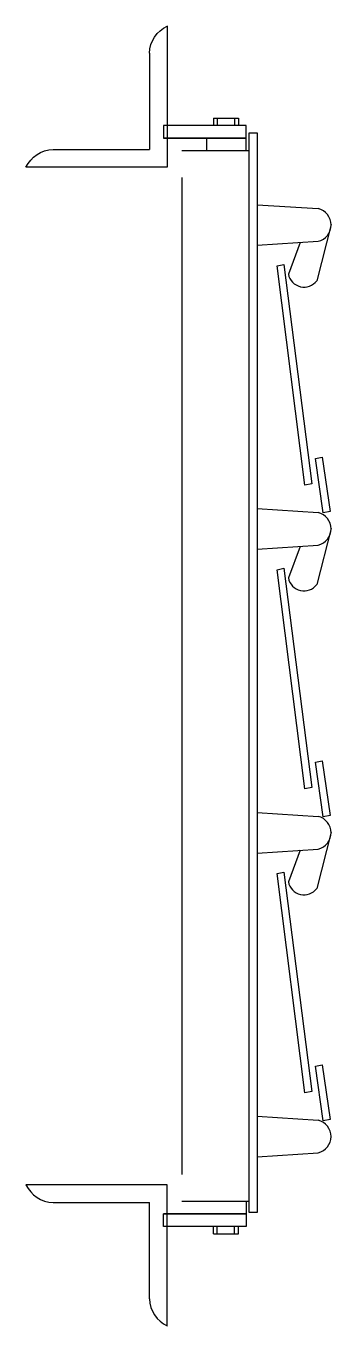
# Model space of a CAD drawing. Header units: metres. Extents: x 61654 to 62082, y 11060 to 12886.
import ezdxf

# ---------------------------------------------------------------- set-up
doc = ezdxf.new("R2010")
doc.units = ezdxf.units.M
doc.layers.add('PUB_TITLE', color=4, linetype='Continuous')

# ---------------------------------------------------------------- blocks, each defined once
blk = doc.blocks.new('YM')
at = {"layer": 'PUB_TITLE', "linetype": 'CONTINUOUS'}
blk.add_line((-361.99, -78.85), (-91.23, -78.85), dxfattribs=at)
for points in [[(-41.23, -425.58), (-41.23, -28.85), (-437.95, -28.85)], [(-91.23, -349.62), (-91.23, -78.85)]]:
    blk.add_lwpolyline(points, dxfattribs=at)
for centre, start, end in [((-359.15, 8.15), 205.16, 268.13), ((-4.22, -346.78), 181.87, 244.84)]:
    blk.add_arc(centre, 87.05, start, end, dxfattribs=at)

msp = doc.modelspace()

# ---------------------------------------------------------------- linework, layer by layer
at = {"layer": 'PUB_TITLE'}
for p, q in [((61917.33, 12756.14), (61917.33, 12746.23)), ((61917.33, 12756.14), (61952.36, 12756.14)), ((61922.7, 12756.14), (61922.7, 12746.23)), ((61946.98, 12756.14), (61946.98, 12746.23)), ((61952.36, 12756.14), (61952.36, 12746.23)), ((61963.39, 12728.31), (61846.86, 12728.31)), ((61907.58, 12728.31), (61907.58, 12710.39)), ((61963.39, 12710.39), (61963.39, 12728.31)), ((61967.59, 12710.39), (61872.88, 12710.39)), ((61872.88, 12673), (61872.88, 11273)), ((61978.48, 12634.87), (62064.56, 12629.29)), ((62082.4, 12607.06), (62062.44, 12528.14)), ((61978.48, 12577.84), (62064.56, 12583.41)), ((62038.98, 12581.75), (62022.55, 12537.38)), ((61978.48, 12208.16), (62064.56, 12202.59)), ((62082.4, 12180.36), (62062.44, 12101.44)), ((61978.48, 12151.14), (62064.56, 12156.71)), ((62038.98, 12155.05), (62022.55, 12110.68)), ((61978.48, 11781.46), (62064.56, 11775.89)), ((62082.4, 11753.65), (62062.44, 11674.73)), ((61978.48, 11724.43), (62064.56, 11730)), ((62038.98, 11728.35), (62022.55, 11683.97)), ((61978.48, 11354.75), (62064.56, 11349.18)), ((61978.48, 11297.73), (62064.56, 11303.3)), ((61872.88, 11235.6), (61967.59, 11235.6)), ((61963.39, 11235.6), (61963.39, 11217.69)), ((61963.39, 11217.69), (61846.86, 11217.69)), ((61917.33, 11189.86), (61917.33, 11199.77)), ((61922.7, 11189.86), (61922.7, 11199.77)), ((61946.98, 11189.86), (61946.98, 11199.77)), ((61952.36, 11189.86), (61952.36, 11199.77)), ((61917.33, 11189.86), (61952.36, 11189.86))]:
    msp.add_line(p, q, dxfattribs=at)
for points in [[(61846.86, 12728.31), (61963.39, 12728.31), (61963.39, 12746.23), (61846.86, 12746.23)], [(61967.59, 12735.58), (61978.48, 12735.58), (61978.48, 11219.78), (61967.59, 11219.78)], [(62006.8, 12549.02), (62016.29, 12550.92), (62055.32, 12242.97), (62045.84, 12241.08)], [(62060.68, 12278.59), (62070.17, 12280.48), (62081.04, 12203.82), (62071.56, 12201.92)], [(62006.8, 12122.32), (62016.29, 12124.21), (62055.32, 11816.27), (62045.84, 11814.37)], [(62060.68, 11851.88), (62070.17, 11853.78), (62081.04, 11777.11), (62071.56, 11775.22)], [(62006.8, 11695.61), (62016.29, 11697.51), (62055.32, 11389.56), (62045.84, 11387.67)], [(62060.68, 11425.18), (62070.17, 11427.07), (62081.04, 11350.41), (62071.56, 11348.51)], [(61846.86, 11217.69), (61963.39, 11217.69), (61963.39, 11199.77), (61846.86, 11199.77)]]:
    msp.add_lwpolyline(points, close=True, dxfattribs=at)
for centre, radius, start, end in [((62058.74, 12606.35), 23.67, 284.24, 75.76), ((62044.52, 12541.51), 22.36, 190.65, 323.27), ((62058.74, 12179.65), 23.67, 284.24, 75.76), ((62044.52, 12114.81), 22.36, 190.65, 323.27), ((62058.74, 11752.94), 23.67, 284.24, 75.76), ((62044.52, 11688.1), 22.36, 190.65, 323.27), ((62058.74, 11326.24), 23.67, 284.24, 75.76)]:
    msp.add_arc(centre, radius, start, end, dxfattribs=at)

# ---------------------------------------------------------------- block references
at = {"layer": 'PUB_TITLE', "xscale": -0.5, "yscale": 0.5, "zscale": 0.5, "rotation": 180}
msp.add_blockref('YM', (61872.88, 12673), dxfattribs=at)
at = {"layer": 'PUB_TITLE', "xscale": 0.5, "yscale": 0.5, "zscale": 0.5}
msp.add_blockref('YM', (61872.88, 11273), dxfattribs=at)

doc.saveas('drawing.dxf')
